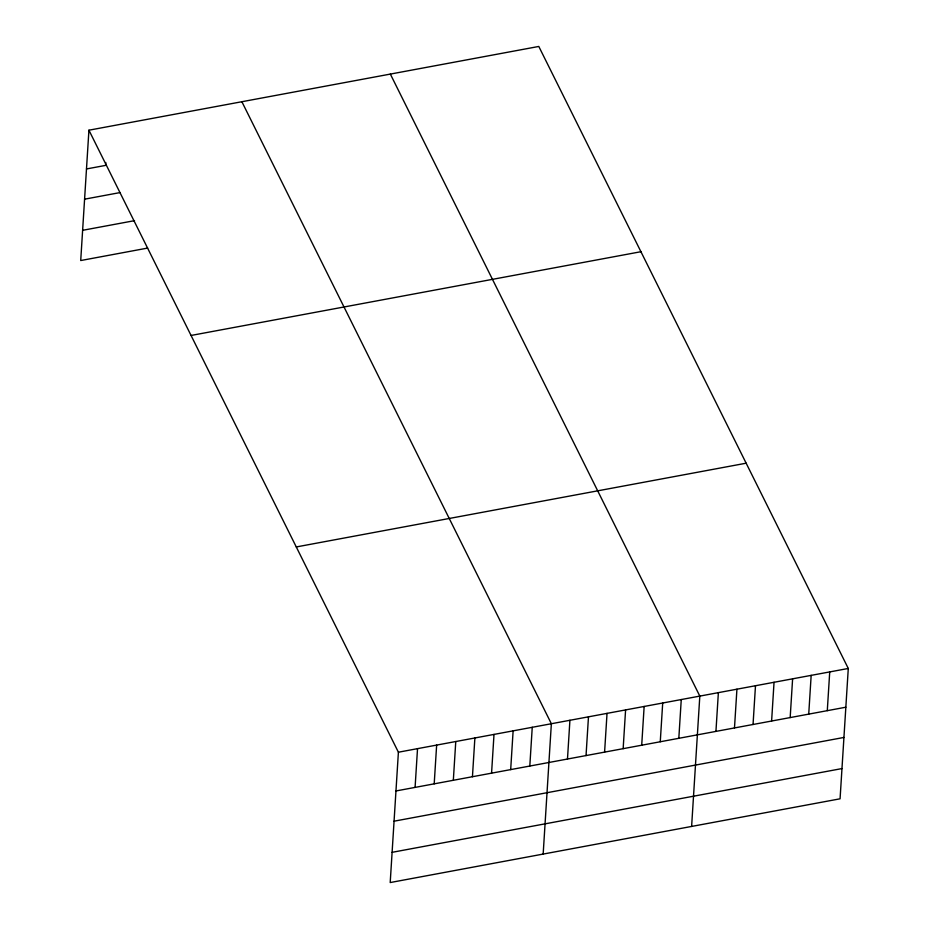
<?xml version="1.0" encoding="UTF-8"?>
<svg xmlns="http://www.w3.org/2000/svg" width="929" height="929" viewBox="0 0 929 929"><rect width="100%" height="100%" fill="white"/><g stroke="black" fill="none" stroke-linecap="round" stroke-linejoin="round"><path stroke-width="1.39" d="M88.929 130.199L398.402 752.211L390.203 882.55L840.071 798.801L848.282 668.462L538.797 46.45L88.929 130.199L80.718 260.538L147.641 248.078M105.79 162.517L105.604 165.397L86.49 168.95M415.089 787.397L417.527 748.646M434.203 783.844L436.642 745.093M453.329 780.279L455.767 741.528M472.443 776.725L474.882 737.974M491.569 773.16L494.007 734.409M510.683 769.607L513.122 730.856M529.809 766.042L532.247 727.291M543.163 854.076L551.361 723.737L241.877 101.725M567.48 759.028L569.918 720.277M586.036 755.579L588.475 716.828M604.593 752.118L607.032 713.367M623.15 748.669L625.589 709.919M641.707 745.209L644.145 706.458M660.264 741.76L662.702 703.009M678.82 738.3L681.259 699.549M691.617 826.438L699.816 696.1L390.343 74.088M715.934 731.39L718.372 692.639M734.491 727.941L736.929 689.19M753.047 724.481L755.486 685.73M771.616 721.032L774.043 682.281M790.173 717.571L792.611 678.82M808.729 714.122L811.168 675.371M827.286 710.662L829.725 671.911M84.585 199.178L120.096 192.57M82.623 230.311L134.519 220.661M191.049 335.462L640.929 251.713M296.281 546.949L746.15 463.199M398.402 752.211L848.282 668.462M395.963 790.962L845.843 707.213M394.07 821.19L843.938 737.44M392.108 852.323L841.976 768.573"/></g></svg>
